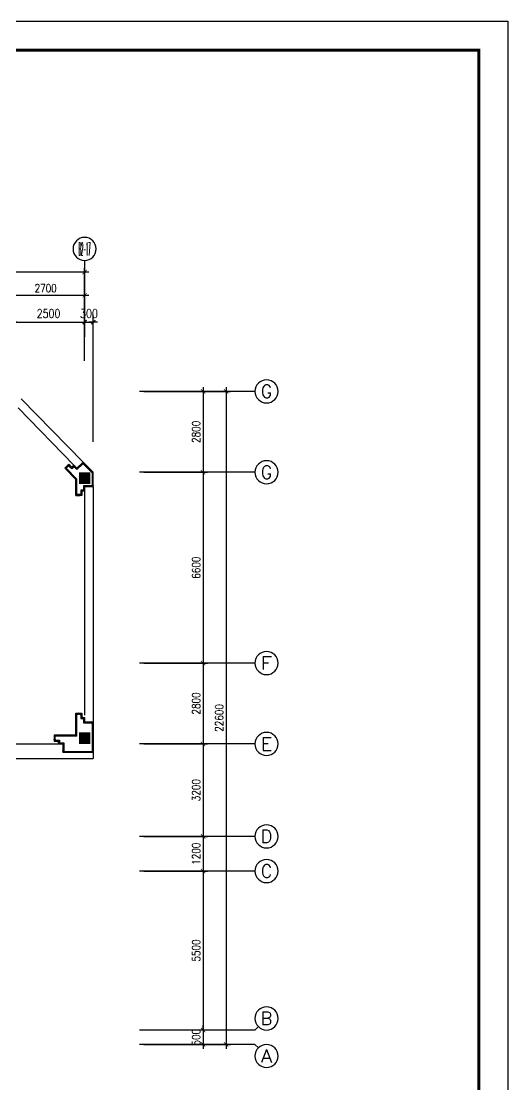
# Model space of a CAD drawing. Extents: x 0 to 121123, y -139549 to 0.
# Drawn here: x 104270 to 121123, y -47558 to -10755 of the extents above; entities that cross this region are included whole.
import ezdxf
from ezdxf.enums import TextEntityAlignment as Align

# ---------------------------------------------------------------- set-up
doc = ezdxf.new("R2010")
doc.units = 0
doc.header["$LTSCALE"] = 1000
doc.header["$MEASUREMENT"] = 0
doc.layers.get('0').update_dxf_attribs({"linetype": 'CONTINUOUS'})
doc.layers.get('DEFPOINTS').update_dxf_attribs({"linetype": 'CONTINUOUS'})
for name, color, linetype in [('AXIS', 7, 'CONTINUOUS'), ('AXIS_TEXT', 7, 'CONTINUOUS'), ('COLUMN', 7, 'CONTINUOUS'), ('PUB_TITLE', 7, 'CONTINUOUS'), ('STAIR', 7, 'CONTINUOUS'), ('WALL', 7, 'CONTINUOUS'), ('WINDOW', 7, 'CONTINUOUS'), ('柱', 7, 'CONTINUOUS')]:
    doc.layers.add(name, color=color, linetype=linetype)
doc.styles.add('COMPLEX', font='COMPLEX.shx', dxfattribs={"width": 0.8})
doc.styles.add('DIM_FONT', font='romanc.shx', dxfattribs={"width": 0.8})
doc.dimstyles.new('NORMAL', dxfattribs={"dimtxt": 300, "dimasz": 1, "dimexe": 250, "dimexo": 300, "dimgap": 150, "dimtad": 1, "dimdec": 0, "dimdsep": 46, "dimtxsty": 'DIM_FONT', "dimblk": '_DIMX', "dimblk1": 'ARCHTICK', "dimblk2": 'ARCHTICK', "dimcen": 0.09, "dimdle": 200, "dimclrt": 7, "dimadec": 0, "dimazin": 0, "dimtfac": 1, "dimtdec": 0, "dimtix": 1, "dimtmove": 2, "dimatfit": 3, "dimldrblk": '_DIMX', "dimfxl": 0, "dimtolj": 1, "dimtzin": 0, "dimarcsym": 0})
doc.dimstyles.new('S100', dxfattribs={"dimtxt": 280, "dimasz": 150, "dimexe": 150, "dimexo": 150, "dimgap": 100, "dimtad": 1, "dimdec": 0, "dimzin": 0, "dimdsep": 46, "dimtxsty": 'DIM_FONT', "dimblk": '_DIMX', "dimblk1": 'ARCHTICK', "dimblk2": 'ARCHTICK', "dimsah": 1, "dimcen": 0.09, "dimdle": 150, "dimclrt": 7, "dimadec": 0, "dimazin": 0, "dimtfac": 1, "dimtdec": 0, "dimtix": 1, "dimtmove": 2, "dimatfit": 3, "dimldrblk": 'ARCHTICK', "dimfxl": 0, "dimtolj": 1, "dimtzin": 0, "dimarcsym": 0})

# ---------------------------------------------------------------- blocks, each defined once
blk = doc.blocks.new('_FZH')
blk.add_solid([(-0.5, -0.5), (0.5, -0.5), (-0.5, 0.5), (0.5, 0.5)])
blk = doc.blocks.new('_ARCHTICK')
at = {"color": 0, "linetype": 'ByBlock', "const_width": 0.15}
blk.add_lwpolyline([(-0.5, -0.5), (0.5, 0.5)], dxfattribs=at)
blk = doc.blocks.new('*D41')
at = {"color": 0, "linetype": 'ByBlock'}
for p, q in [((106447, -26073), (68347, -26073)), ((68497, -28161), (68497, -25923)), ((106297, -28161), (106297, -25923))]:
    blk.add_line(p, q, dxfattribs=at)
at = {"layer": 'DEFPOINTS', "color": 0, "linetype": 'ByBlock'}
for p in [(68497, -26073), (68497, -28311), (106297, -28311)]:
    blk.add_point(p, dxfattribs=at)
at = {"color": 0, "linetype": 'ByBlock', "xscale": 150, "yscale": 150, "zscale": 150, "rotation": 180}
blk.add_blockref('_ARCHTICK', (68497, -26073), dxfattribs=at)
at = {"color": 0, "linetype": 'ByBlock', "xscale": 150, "yscale": 150, "zscale": 150}
blk.add_blockref('_ARCHTICK', (106297, -26073), dxfattribs=at)
at = {"color": 7, "linetype": 'ByBlock', "insert": (87397, -25833), "char_height": 280, "attachment_point": 5, "style": 'DIM_FONT'}
blk.add_mtext('\\A1;37800', dxfattribs=at)
blk = doc.blocks.new('_DIMX')
blk.add_line((-150, 0), (150, 0))
at = {"const_width": 50}
blk.add_lwpolyline([(-70, -70), (70, 70)], dxfattribs=at)
blk = doc.blocks.new('_AXISO')
blk.add_circle((0, 0), 0.5)
at = {"layer": 'AXIS_TEXT', "style": 'COMPLEX', "width": 1.041667}
blk.add_attdef('A', text='', height=0.56, dxfattribs=at).set_placement((-0.25, -0.28), (0.25, -0.28), align=Align.FIT)
blk = doc.blocks.new('*D63')
at = {"color": 0, "linetype": 'ByBlock'}
for p, q in [((103597, -28161), (103597, -26723)), ((106297, -28161), (106297, -26723)), ((103447, -26873), (106447, -26873))]:
    blk.add_line(p, q, dxfattribs=at)
at = {"layer": 'DEFPOINTS', "color": 0, "linetype": 'ByBlock'}
for p in [(106297, -26873), (103597, -28311), (106297, -28311)]:
    blk.add_point(p, dxfattribs=at)
at = {"color": 0, "linetype": 'ByBlock', "xscale": 150, "yscale": 150, "zscale": 150, "rotation": 180}
blk.add_blockref('_ARCHTICK', (103597, -26873), dxfattribs=at)
at = {"color": 0, "linetype": 'ByBlock', "xscale": 150, "yscale": 150, "zscale": 150}
blk.add_blockref('_ARCHTICK', (106297, -26873), dxfattribs=at)
at = {"color": 7, "linetype": 'ByBlock', "insert": (104947, -26633), "char_height": 280, "attachment_point": 5, "style": 'DIM_FONT'}
blk.add_mtext('\\A1;2700', dxfattribs=at)
blk = doc.blocks.new('*D68')
at = {"color": 0, "linetype": 'ByBlock'}
for p, q in [((115772, -30052), (115772, -52952)), ((112922, -30202), (115922, -30202)), ((112922, -52802), (115922, -52802))]:
    blk.add_line(p, q, dxfattribs=at)
at = {"layer": 'DEFPOINTS', "color": 0, "linetype": 'ByBlock'}
for p in [(112772, -30202), (112772, -52802), (115772, -52802)]:
    blk.add_point(p, dxfattribs=at)
at = {"color": 0, "linetype": 'ByBlock', "xscale": 150, "yscale": 150, "zscale": 150}
for p, rotation in [((115772, -30202), 90), ((115772, -52802), 270)]:
    blk.add_blockref('_ARCHTICK', p, dxfattribs=dict(at, rotation=rotation))
at = {"color": 7, "linetype": 'ByBlock', "insert": (115532, -41502), "char_height": 280, "attachment_point": 5, "rotation": 90, "style": 'DIM_FONT'}
blk.add_mtext('\\A1;22600', dxfattribs=at)
blk = doc.blocks.new('*D69')
at = {"color": 0, "linetype": 'ByBlock'}
for p, q in [((114972, -46652), (114972, -52452)), ((112922, -46802), (115122, -46802)), ((112922, -52302), (115122, -52302))]:
    blk.add_line(p, q, dxfattribs=at)
at = {"layer": 'DEFPOINTS', "color": 0, "linetype": 'ByBlock'}
for p in [(112772, -46802), (112772, -52302), (114972, -52302)]:
    blk.add_point(p, dxfattribs=at)
at = {"color": 0, "linetype": 'ByBlock', "xscale": 150, "yscale": 150, "zscale": 150}
for p, rotation in [((114972, -46802), 90), ((114972, -52302), 270)]:
    blk.add_blockref('_ARCHTICK', p, dxfattribs=dict(at, rotation=rotation))
at = {"color": 7, "linetype": 'ByBlock', "insert": (114732, -49552), "char_height": 280, "attachment_point": 5, "rotation": 90, "style": 'DIM_FONT'}
blk.add_mtext('\\A1;5500', dxfattribs=at)
blk = doc.blocks.new('*D70')
at = {"color": 0, "linetype": 'ByBlock'}
for p, q in [((114972, -52302), (114972, -52152)), ((112922, -52302), (115122, -52302)), ((114972, -52302), (114972, -52802)), ((112922, -52802), (115122, -52802)), ((114972, -52802), (114972, -52952))]:
    blk.add_line(p, q, dxfattribs=at)
at = {"layer": 'DEFPOINTS', "color": 0, "linetype": 'ByBlock'}
for p in [(112772, -52302), (112772, -52802), (114972, -52802)]:
    blk.add_point(p, dxfattribs=at)
at = {"color": 0, "linetype": 'ByBlock', "xscale": 150, "yscale": 150, "zscale": 150}
for p, rotation in [((114972, -52302), 270), ((114972, -52802), 90)]:
    blk.add_blockref('_ARCHTICK', p, dxfattribs=dict(at, rotation=rotation))
at = {"color": 7, "linetype": 'ByBlock', "insert": (114732, -52552), "char_height": 280, "attachment_point": 5, "rotation": 90, "style": 'DIM_FONT'}
blk.add_mtext('\\A1;500', dxfattribs=at)
blk = doc.blocks.new('*D71')
at = {"color": 0, "linetype": 'ByBlock'}
for p, q in [((112922, -33002), (115122, -33002)), ((114972, -32852), (114972, -39752)), ((112922, -39602), (115122, -39602))]:
    blk.add_line(p, q, dxfattribs=at)
at = {"layer": 'DEFPOINTS', "color": 0, "linetype": 'ByBlock'}
for p in [(112772, -33002), (112772, -39602), (114972, -39602)]:
    blk.add_point(p, dxfattribs=at)
at = {"color": 0, "linetype": 'ByBlock', "xscale": 150, "yscale": 150, "zscale": 150}
for p, rotation in [((114972, -33002), 90), ((114972, -39602), 270)]:
    blk.add_blockref('_ARCHTICK', p, dxfattribs=dict(at, rotation=rotation))
at = {"color": 7, "linetype": 'ByBlock', "insert": (114732, -36302), "char_height": 280, "attachment_point": 5, "rotation": 90, "style": 'DIM_FONT'}
blk.add_mtext('\\A1;6600', dxfattribs=at)
blk = doc.blocks.new('*D72')
at = {"color": 0, "linetype": 'ByBlock'}
for p, q in [((112922, -45602), (115122, -45602)), ((114972, -45452), (114972, -46952)), ((112922, -46802), (115122, -46802))]:
    blk.add_line(p, q, dxfattribs=at)
at = {"layer": 'DEFPOINTS', "color": 0, "linetype": 'ByBlock'}
for p in [(112772, -45602), (112772, -46802), (114972, -46802)]:
    blk.add_point(p, dxfattribs=at)
at = {"color": 0, "linetype": 'ByBlock', "xscale": 150, "yscale": 150, "zscale": 150}
for p, rotation in [((114972, -45602), 90), ((114972, -46802), 270)]:
    blk.add_blockref('_ARCHTICK', p, dxfattribs=dict(at, rotation=rotation))
at = {"color": 7, "linetype": 'ByBlock', "insert": (114732, -46202), "char_height": 280, "attachment_point": 5, "rotation": 90, "style": 'DIM_FONT'}
blk.add_mtext('\\A1;1200', dxfattribs=at)
blk = doc.blocks.new('*D73')
at = {"color": 0, "linetype": 'ByBlock'}
for p, q in [((114972, -42252), (114972, -45752)), ((112922, -42402), (115122, -42402)), ((112922, -45602), (115122, -45602))]:
    blk.add_line(p, q, dxfattribs=at)
at = {"layer": 'DEFPOINTS', "color": 0, "linetype": 'ByBlock'}
for p in [(112772, -42402), (112772, -45602), (114972, -45602)]:
    blk.add_point(p, dxfattribs=at)
at = {"color": 0, "linetype": 'ByBlock', "xscale": 150, "yscale": 150, "zscale": 150}
for p, rotation in [((114972, -42402), 90), ((114972, -45602), 270)]:
    blk.add_blockref('_ARCHTICK', p, dxfattribs=dict(at, rotation=rotation))
at = {"color": 7, "linetype": 'ByBlock', "insert": (114732, -44002), "char_height": 280, "attachment_point": 5, "rotation": 90, "style": 'DIM_FONT'}
blk.add_mtext('\\A1;3200', dxfattribs=at)
blk = doc.blocks.new('*D74')
at = {"color": 0, "linetype": 'ByBlock'}
for p, q in [((112922, -39602), (115122, -39602)), ((114972, -39452), (114972, -42552)), ((112922, -42402), (115122, -42402))]:
    blk.add_line(p, q, dxfattribs=at)
at = {"layer": 'DEFPOINTS', "color": 0, "linetype": 'ByBlock'}
for p in [(112772, -39602), (112772, -42402), (114972, -42402)]:
    blk.add_point(p, dxfattribs=at)
at = {"color": 0, "linetype": 'ByBlock', "xscale": 150, "yscale": 150, "zscale": 150}
for p, rotation in [((114972, -39602), 90), ((114972, -42402), 270)]:
    blk.add_blockref('_ARCHTICK', p, dxfattribs=dict(at, rotation=rotation))
at = {"color": 7, "linetype": 'ByBlock', "insert": (114732, -41002), "char_height": 280, "attachment_point": 5, "rotation": 90, "style": 'DIM_FONT'}
blk.add_mtext('\\A1;2800', dxfattribs=at)
blk = doc.blocks.new('_AXISO2')
blk.add_line((0.354, 0.146), (0.5, 0))
blk.add_circle((0, 0.5), 0.5)
at = {"layer": 'AXIS_TEXT', "style": 'COMPLEX', "width": 1.041667}
blk.add_attdef('A', text='', height=0.56, dxfattribs=at).set_placement((-0.25, 0.22), (0.25, 0.22), align=Align.FIT)
blk = doc.blocks.new('_AXISO1')
blk.add_line((0.354, -0.146), (0.5, 0))
blk.add_circle((0, -0.5), 0.5)
at = {"layer": 'AXIS_TEXT', "style": 'COMPLEX', "width": 1.041667}
blk.add_attdef('A', text='', height=0.56, dxfattribs=at).set_placement((-0.25, -0.78), (0.25, -0.78), align=Align.FIT)
blk = doc.blocks.new('*D75')
at = {"color": 0, "linetype": 'ByBlock'}
for p, q in [((114972, -30052), (114972, -33152)), ((114472, -30202), (115122, -30202)), ((114472, -33002), (115122, -33002))]:
    blk.add_line(p, q, dxfattribs=at)
at = {"layer": 'DEFPOINTS', "color": 0, "linetype": 'ByBlock'}
for p in [(114322, -30202), (114322, -33002), (114972, -33002)]:
    blk.add_point(p, dxfattribs=at)
at = {"color": 0, "linetype": 'ByBlock', "xscale": 150, "yscale": 150, "zscale": 150}
for p, rotation in [((114972, -30202), 90), ((114972, -33002), 270)]:
    blk.add_blockref('_ARCHTICK', p, dxfattribs=dict(at, rotation=rotation))
at = {"color": 7, "linetype": 'ByBlock', "insert": (114732, -31602), "char_height": 280, "attachment_point": 5, "rotation": 90, "style": 'DIM_FONT'}
blk.add_mtext('\\A1;2800', dxfattribs=at)
blk = doc.blocks.new('*D187')
at = {"color": 0, "linetype": 'ByBlock'}
for p, q in [((106297, -26215), (106297, -24628)), ((103798, -24878), (106296, -24878))]:
    blk.add_line(p, q, dxfattribs=at)
at = {"layer": 'DEFPOINTS', "color": 0, "linetype": 'ByBlock'}
for p in [(106297, -24878), (103797, -26715), (106297, -26515)]:
    blk.add_point(p, dxfattribs=at)
at = {"color": 0, "linetype": 'ByBlock', "rotation": 180}
blk.add_blockref('_DIMX', (103797, -24878), dxfattribs=at)
at = {"color": 0, "linetype": 'ByBlock'}
blk.add_blockref('_DIMX', (106297, -24878), dxfattribs=at)
at = {"color": 7, "linetype": 'ByBlock', "insert": (105047, -24578), "char_height": 300, "attachment_point": 5, "style": 'DIM_FONT'}
blk.add_mtext('\\A1;2500', dxfattribs=at)
blk = doc.blocks.new('*D188')
at = {"color": 0, "linetype": 'ByBlock'}
for p, q in [((106597, -29014), (106597, -24628)), ((106296, -24878), (106295, -24878)), ((106297, -24878), (106597, -24878)), ((106598, -24878), (106599, -24878))]:
    blk.add_line(p, q, dxfattribs=at)
at = {"layer": 'DEFPOINTS', "color": 0, "linetype": 'ByBlock'}
for p in [(106597, -24878), (106297, -26515), (106597, -29314)]:
    blk.add_point(p, dxfattribs=at)
at = {"color": 0, "linetype": 'ByBlock'}
blk.add_blockref('_DIMX', (106297, -24878), dxfattribs=at)
at = {"color": 0, "linetype": 'ByBlock', "rotation": 180}
blk.add_blockref('_DIMX', (106597, -24878), dxfattribs=at)
at = {"color": 7, "linetype": 'ByBlock', "insert": (106447, -24578), "char_height": 300, "attachment_point": 5, "style": 'DIM_FONT'}
blk.add_mtext('\\A1;300', dxfattribs=at)

msp = doc.modelspace()

# ---------------------------------------------------------------- hatches: boundary and pattern name
at = {"layer": '柱'}
h = msp.add_hatch(color=256, dxfattribs=at)
h.paths.add_polyline_path([(84665.9, -31964), (84965.9, -31964), (84965.9, -32964), (83665.9, -32964), (83665.9, -32664), (84665.9, -32664)])
h.paths.add_polyline_path([(69165.9, -26364), (68665.9, -26364), (68665.9, -29364), (68965.9, -29364), (68965.9, -26664), (69165.9, -26664)])
h.paths.add_polyline_path([(68665.9, -33964), (68965.9, -33964), (68965.9, -35464), (69165.9, -35464), (69165.9, -35764), (68665.9, -35764)])
h.paths.add_polyline_path([(75265.9, -38964), (75765.9, -38964), (75765.9, -40954), (75465.9, -40954), (75465.9, -39264), (75265.9, -39264)])
h.paths.add_polyline_path([(71265.9, -43664), (71565.9, -43664), (71565.9, -45364), (71915.9, -45364), (71915.9, -45664), (71265.9, -45664)])
h.paths.add_polyline_path([(71765.9, -40164.1), (71265.9, -40164.1), (71265.9, -41764.1), (71565.9, -41764.1), (71565.9, -40464.1), (71765.9, -40464.1)])
h.paths.add_polyline_path([(74465.9, -45364), (74465.9, -45664), (75865.9, -45664), (75865.9, -45364), (75265.9, -45364), (75265.9, -44664), (74965.9, -44664), (74965.9, -45364)])
h.paths.add_polyline_path([(80365.9, -44564), (80665.9, -44564), (80665.9, -46164), (80365.9, -46164)])
h.paths.add_polyline_path([(72365.9, -33214), (73065.9, -33214), (73065.9, -32514), (72365.9, -32514)])
h.paths.add_polyline_path([(72365.9, -36014), (73065.9, -36014), (73065.9, -35314), (72365.9, -35314)])
h.paths.add_polyline_path([(72065.9, -26364), (72865.9, -26364), (72865.9, -27664), (72865.9, -27864), (72565.9, -27864), (72565.9, -26664), (72065.9, -26664)])
h.paths.add_polyline_path([(80665.9, -38964.1), (80665.9, -39264.1), (78665.9, -39264.1), (78665.9, -38964.1)])
h.paths.add_polyline_path([(78165.9, -36014), (78865.9, -36014), (78865.9, -35314), (78165.9, -35314)])
h.paths.add_polyline_path([(78165.9, -33214), (78865.9, -33214), (78865.9, -32514), (78165.9, -32514)])
h.paths.add_polyline_path([(83765.9, -37364), (83765.9, -37064), (82965.9, -37064), (82965.9, -39664), (83865.9, -39664), (83865.9, -39364), (83265.9, -39364), (83265.9, -37364)])
h.paths.add_polyline_path([(83265.9, -37364), (83265.9, -39364)], flags=16)
h.paths.add_polyline_path([(78465.9, -28964), (78765.9, -28964), (78765.9, -26364), (78465.9, -26364)])
h.paths.add_polyline_path([(100365.9, -26364), (99565.9, -26364), (99565.9, -27664), (99565.9, -27864), (99865.9, -27864), (99865.9, -26664), (100365.9, -26664)])
h.paths.add_polyline_path([(100065.9, -33214), (99365.9, -33214), (99365.9, -32514), (100065.9, -32514)])
h.paths.add_polyline_path([(100065.9, -36014), (99365.9, -36014), (99365.9, -35314), (100065.9, -35314)])
h.paths.add_polyline_path([(97165.9, -38964), (96665.9, -38964), (96665.9, -40954), (96965.9, -40954), (96965.9, -39264), (97165.9, -39264)])
h.paths.add_polyline_path([(92065.9, -44564), (91765.9, -44564), (91765.9, -46164), (92065.9, -46164)])
h.paths.add_polyline_path([(87765.9, -44164), (87465.9, -44164), (87465.9, -46164), (87765.9, -46164)])
h.paths.add_polyline_path([(84665.9, -44164), (84965.9, -44164), (84965.9, -46164), (84665.9, -46164)])
h.paths.add_polyline_path([(97965.9, -45364), (97965.9, -45664), (96565.9, -45664), (96565.9, -45364), (97165.9, -45364), (97165.9, -44664), (97465.9, -44664), (97465.9, -45364)])
h.paths.add_polyline_path([(91765.9, -38964.1), (91765.9, -39264.1), (93765.9, -39264.1), (93765.9, -38964.1)])
h.paths.add_polyline_path([(87765.9, -31964), (87465.9, -31964), (87465.9, -32964), (88765.9, -32964), (88765.9, -32664), (87765.9, -32664)])
h.paths.add_polyline_path([(84865.9, -37364), (84865.9, -37064), (85665.9, -37064), (85665.9, -39664), (84765.9, -39664), (84765.9, -39364), (85365.9, -39364), (85365.9, -37364)])
h.paths.add_polyline_path([(87565.9, -37364), (87565.9, -37064), (86765.9, -37064), (86765.9, -39664), (87665.9, -39664), (87665.9, -39364), (87065.9, -39364), (87065.9, -37364)])
h.paths.add_polyline_path([(89165.9, -37364), (89165.9, -39364)], flags=16)
h.paths.add_polyline_path([(88665.9, -37364), (88665.9, -37064), (89465.9, -37064), (89465.9, -39664), (88565.9, -39664), (88565.9, -39364), (89165.9, -39364), (89165.9, -37364)])
h.paths.add_polyline_path([(84665.9, -28364), (84965.9, -28364), (84965.9, -26364), (84665.9, -26364)])
h.paths.add_polyline_path([(87765.9, -28364), (87465.9, -28364), (87465.9, -26364), (87765.9, -26364)])
h.paths.add_polyline_path([(94265.9, -36014), (93565.9, -36014), (93565.9, -35314), (94265.9, -35314)])
h.paths.add_polyline_path([(94265.9, -33214), (93565.9, -33214), (93565.9, -32514), (94265.9, -32514)])
h.paths.add_polyline_path([(93965.9, -28964), (93665.9, -28964), (93665.9, -26364), (93965.9, -26364)])
h.paths.add_polyline_path([(101165.9, -43664), (100865.9, -43664), (100865.9, -45364), (100515.9, -45364), (100515.9, -45664), (101165.9, -45664)])
h.paths.add_polyline_path([(100665.9, -40164.1), (101165.9, -40164.1), (101165.9, -41764.1), (100865.9, -41764.1), (100865.9, -40464.1), (100665.9, -40464.1)])
h.paths.add_polyline_path([(103265.9, -26364), (103765.9, -26364), (103765.9, -29364), (103465.9, -29364), (103465.9, -26664), (103265.9, -26664)])
h.paths.add_polyline_path([(103765.9, -33964), (103465.9, -33964), (103465.9, -35464), (103265.9, -35464), (103265.9, -35764), (103765.9, -35764)])
edge = h.paths.add_edge_path()
edge.add_line((66200.1, -26364), (104796.6, -26364))
edge = h.paths.add_edge_path()
edge.add_line((103765.9, -48469), (103765.9, -22173))

# ---------------------------------------------------------------- linework, layer by layer
at = {"layer": 'AXIS'}
for p, q in [((106465.9, -19035.1), (106465.9, -21673)), ((112366.7, -23564), (108366.7, -23564)), ((112366.7, -26364), (108366.7, -26364)), ((112366.7, -32964.1), (108366.7, -32964.1)), ((112366.7, -35764.1), (108366.7, -35764.1)), ((112366.7, -38964.1), (108366.7, -38964.1)), ((112366.7, -40164.1), (108366.7, -40164.1)), ((112366.7, -45664.1), (108366.7, -45664.1)), ((112366.7, -46164.1), (108366.7, -46164.1))]:
    msp.add_line(p, q, dxfattribs=at)
at = {"layer": 'PUB_TITLE'}
msp.add_lwpolyline([(16022.7, -70154.7), (16022.7, -10754.7), (121122.7, -10754.7), (121122.7, -70154.7)], close=True, dxfattribs=at)
at = {"layer": 'PUB_TITLE', "const_width": 100}
msp.add_lwpolyline([(18522.7, -69154.7), (120122.7, -69154.7), (120122.7, -11754.7), (18522.7, -11754.7)], close=True, dxfattribs=at)
at = {"layer": 'STAIR'}
for p, q in [((106412.3, -26009.6), (104270.3, -23817.6)), ((106095.3, -26114.5), (104161.7, -24135.8)), ((106765.8, -26863.2), (106765.8, -36264.1)), ((106465.8, -27013.2), (106465.8, -34764.1)), ((103765.9, -35764.1), (105605.8, -35764.1)), ((106765.8, -36064.1), (106765.8, -36264.1)), ((101665.9, -36264.1), (106765.8, -36264.1))]:
    msp.add_line(p, q, dxfattribs=at)
at = {"layer": 'WALL'}
for p, q in [((105775.3, -26219.9), (105916.7, -26078.5)), ((105916.7, -26078.5), (106022.8, -26184.6)), ((105916.7, -26078.5), (105916.7, -26103.3)), ((106022.8, -26184.6), (106093.5, -26113.8)), ((106093.5, -26113.8), (106200.8, -26221.1)), ((106093.5, -26113.8), (106093.5, -26138.7)), ((106412.3, -26009.6), (106200.8, -26221.1)), ((106200.8, -26270.6), (106394.6, -26076.8)), ((106412.3, -26009.6), (106765.8, -26363.2)), ((106412.3, -26009.6), (106412.3, -26034.5)), ((106430, -26076.8), (106730.8, -26377.7)), ((106165.8, -26610.5), (105775.3, -26219.9)), ((105824.8, -26219.9), (105899, -26145.7)), ((106200.8, -26596), (105824.8, -26219.9)), ((105934.4, -26145.7), (106022.8, -26234.1)), ((106022.8, -26234.1), (106075.8, -26181)), ((106111.2, -26181), (106200.8, -26270.6)), ((106730.8, -26377.7), (106730.8, -26803.2)), ((106765.8, -26863.2), (106765.8, -26363.2)), ((106165.8, -27163.2), (106165.8, -26610.5)), ((106200.8, -27128.2), (106200.8, -26596)), ((106430.8, -26828.1), (106430.8, -26953.2)), ((106706.6, -26828.1), (106430.8, -26828.1)), ((106465.8, -26863.2), (106465.8, -27013.2)), ((106765.8, -26863.2), (106465.8, -26863.2)), ((106765.8, -26863.2), (106748.3, -26845.6)), ((106365.8, -27163.2), (106165.8, -27163.2)), ((106165.8, -27163.2), (106305.8, -27163.2)), ((106305.8, -27128.2), (106200.8, -27128.2)), ((106405.8, -26978.2), (106330.8, -26978.2)), ((106330.8, -26978.2), (106330.8, -27103.2)), ((106365.8, -27163.2), (106348.3, -27145.6)), ((106365.8, -27013.2), (106365.8, -27163.2)), ((106465.8, -27013.2), (106365.8, -27013.2)), ((106465.8, -27013.2), (106448.3, -26995.6)), ((106165.8, -35464.1), (106165.8, -34702)), ((106165.8, -34704.1), (106365.8, -34704.1)), ((106200.8, -35499.1), (106200.8, -34739.1)), ((106200.8, -34739.1), (106255.8, -34739.1)), ((106330.8, -34764.1), (106330.8, -34889.1)), ((106330.8, -34889.1), (106405.8, -34889.1)), ((106365.8, -34704.1), (106348.3, -34721.6)), ((106365.8, -34704.1), (106365.8, -34854.1)), ((106365.8, -34854.1), (106465.8, -34854.1)), ((106430.8, -34914.1), (106430.8, -35039.1)), ((106465.8, -34854.1), (106448.3, -34871.6)), ((106465.8, -34854.1), (106465.8, -35004.1)), ((106430.8, -35039.1), (106705.8, -35039.1)), ((106465.8, -35004.1), (106765.8, -35004.1)), ((106730.8, -35064.1), (106730.8, -36029.1)), ((106765.8, -35004.1), (106748.3, -35021.6)), ((106765.8, -36064.1), (106765.8, -35004.1)), ((106165.8, -35464.1), (105405.8, -35464.1)), ((105405.8, -35464.1), (105405.8, -35664.1)), ((105405.8, -35664.1), (105423.4, -35646.5)), ((105405.8, -35664.1), (105555.8, -35664.1)), ((106200.8, -35499.1), (105440.8, -35499.1)), ((105440.8, -35604.1), (105440.8, -35499.1)), ((105465.8, -35629.1), (105590.8, -35629.1)), ((105555.8, -35664.1), (105555.8, -35764.1)), ((105590.8, -35629.1), (105590.8, -35704.1)), ((105555.8, -35764.1), (105573.4, -35746.5)), ((105555.8, -35764.1), (105705.8, -35764.1)), ((105615.8, -35729.1), (105740.8, -35729.1)), ((105705.8, -35764.1), (105705.8, -36064.1)), ((105705.8, -36064.1), (105723.4, -36046.5)), ((106765.8, -36064.1), (105705.8, -36064.1)), ((105740.8, -35729.1), (105740.8, -36004.1)), ((105765.8, -36029.1), (106730.8, -36029.1))]:
    msp.add_line(p, q, dxfattribs=at)
for points in [[(105959.1, -26120.9, 0.4142136), (105874.3, -26120.9)], [(106454.7, -26052, 0.4142136), (106369.9, -26052)], [(106135.9, -26156.3, 0.4142136), (106051.1, -26156.3)], [(106765.8, -26803.2, -0.4142136), (106705.8, -26863.2)], [(106365.8, -27103.2, -0.4142136), (106305.8, -27163.2)], [(106465.8, -26953.2, -0.4142136), (106405.8, -27013.2)], [(106365.8, -34764.1, 0.2805051), (106255.8, -34704.1)], [(106465.8, -34914.1, 0.4142136), (106405.8, -34854.1)], [(106765.8, -35064.1, 0.4142136), (106705.8, -35004.1)], [(105465.8, -35664.1, -0.4142136), (105405.8, -35604.1)], [(105615.8, -35764.1, -0.4142136), (105555.8, -35704.1)], [(105765.8, -36064.1, -0.4142136), (105705.8, -36004.1)]]:
    msp.add_lwpolyline(points, format="xyb", dxfattribs=at)
for centre, radius, start, end in [((106412.3, -26094.5), 25, 45, 135), ((105916.7, -26163.3), 25, 45, 135), ((106093.5, -26198.7), 25, 45, 135), ((106705.8, -26803.2), 25, 271.71792, 0), ((106305.8, -27103.2), 25, 270, 360), ((106405.8, -26953.2), 25, 270, 0), ((106260.8, -34849.3), 110.4, 50.57581, 92.55429), ((106405.8, -34914.1), 25, 360, 90), ((106705.8, -35064.1), 25, 0, 90), ((105465.8, -35604.1), 25, 180, 270), ((105615.8, -35704.1), 25, 180, 270), ((105765.8, -36004.1), 25, 180, 270)]:
    msp.add_arc(centre, radius, start, end, dxfattribs=at)

# ---------------------------------------------------------------- block references
at = {"layer": 'AXIS'}
ref = msp.add_blockref('_AXISO', (106465.9, -18635.1), dxfattribs=dict(at, xscale=-800, yscale=800, zscale=800, rotation=180))
ref.add_attrib('A', 'B2-17', dxfattribs={"layer": 'AXIS_TEXT', "height": 448, "style": 'COMPLEX', "width": 0.193299}).set_placement((106265.9, -18859.1), (106665.9, -18859.1), align=Align.FIT)
ref = msp.add_blockref('_AXISO', (112766.7, -23563), dxfattribs=dict(at, xscale=-800, yscale=800, zscale=800))
ref.add_attrib('A', 'G', dxfattribs={"layer": 'AXIS_TEXT', "height": 448, "style": 'COMPLEX', "width": 1.041667}).set_placement((112566.7, -23787), (112966.7, -23787), align=Align.FIT)
ref = msp.add_blockref('_AXISO', (112766.7, -26363), dxfattribs=dict(at, xscale=-800, yscale=800, zscale=800))
ref.add_attrib('A', 'G', dxfattribs={"layer": 'AXIS_TEXT', "height": 448, "style": 'COMPLEX', "width": 1.041667}).set_placement((112566.7, -26587), (112966.7, -26587), align=Align.FIT)
ref = msp.add_blockref('_AXISO', (112766.7, -32964.1), dxfattribs=dict(at, xscale=-800, yscale=800, zscale=800))
ref.add_attrib('A', 'F', dxfattribs={"layer": 'AXIS_TEXT', "height": 448, "style": 'COMPLEX', "width": 1.171875}).set_placement((112566.7, -33188.1), (112966.7, -33188.1), align=Align.FIT)
ref = msp.add_blockref('_AXISO', (112766.7, -35764.1), dxfattribs=dict(at, xscale=-800, yscale=800, zscale=800))
ref.add_attrib('A', 'E', dxfattribs={"layer": 'AXIS_TEXT', "height": 448, "style": 'COMPLEX', "width": 1.171875}).set_placement((112566.7, -35988.1), (112966.7, -35988.1), align=Align.FIT)
ref = msp.add_blockref('_AXISO', (112766.7, -38964.1), dxfattribs=dict(at, xscale=-800, yscale=800, zscale=800))
ref.add_attrib('A', 'D', dxfattribs={"layer": 'AXIS_TEXT', "height": 448, "style": 'COMPLEX', "width": 1.102941}).set_placement((112566.7, -39188.1), (112966.7, -39188.1), align=Align.FIT)
ref = msp.add_blockref('_AXISO', (112766.7, -40164.1), dxfattribs=dict(at, xscale=-800, yscale=800, zscale=800))
ref.add_attrib('A', 'C', dxfattribs={"layer": 'AXIS_TEXT', "height": 448, "style": 'COMPLEX', "width": 1.25}).set_placement((112566.7, -40388.1), (112966.7, -40388.1), align=Align.FIT)
ref = msp.add_blockref('_AXISO2', (112766.7, -45664.1), dxfattribs=dict(at, xscale=-800, yscale=800, zscale=800))
ref.add_attrib('A', 'B', dxfattribs={"layer": 'AXIS_TEXT', "height": 448, "style": 'COMPLEX', "width": 1.102941}).set_placement((112566.7, -45488.1), (112966.7, -45488.1), align=Align.FIT)
ref = msp.add_blockref('_AXISO1', (112766.7, -46164.1), dxfattribs=dict(at, xscale=-800, yscale=800, zscale=800))
ref.add_attrib('A', 'A', dxfattribs={"layer": 'AXIS_TEXT', "height": 448, "style": 'COMPLEX', "width": 1.041667}).set_placement((112566.7, -46788.1), (112966.7, -46788.1), align=Align.FIT)
at = {"layer": 'COLUMN', "xscale": 400, "yscale": 400, "zscale": 400}
for p in [(106465.9, -26564), (106465.9, -35564.1)]:
    msp.add_blockref('_FZH', p, dxfattribs=at)

# ---------------------------------------------------------------- dimensions: what is measured, and where the dimension line sits
at = {"layer": 'AXIS'}
for p1, p2, distance, picture, middle, set_off in [((106465.9, -21673), (68665.9, -21673), -2237.9, '*D41', (87565.9, -19195.1), (168.7, 6638.1)), ((108366.7, -23564), (108366.7, -46164.1), 3000, '*D68', (111126.7, -34864), (-4405.5, 6638.1))]:
    dim = msp.add_aligned_dim(p1=p1, p2=p2, distance=distance, dimstyle='S100', dxfattribs=at)
    dim.commit()
    dim.dimension.update_dxf_attribs({"geometry": picture, "text_midpoint": middle, "insert": set_off})
dim = msp.add_linear_dim(base=(106465.9, -20235.1), p1=(103765.9, -21673), p2=(106465.9, -21673), dimstyle='S100', dxfattribs=at)
dim.commit()
dim.dimension.update_dxf_attribs({"geometry": '*D63', "text_midpoint": (105115.9, -19995.1), "insert": (168.7, 6638.1)})
for base, p1, p2, picture, middle in [((110566.7, -26364), (109916.7, -23564), (109916.7, -26364), '*D75', (110326.7, -24964)), ((110566.7, -32964.1), (108366.7, -26364), (108366.7, -32964.1), '*D71', (110326.7, -29664)), ((110566.7, -35764.1), (108366.7, -32964.1), (108366.7, -35764.1), '*D74', (110326.7, -34364.1)), ((110566.7, -38964.1), (108366.7, -35764.1), (108366.7, -38964.1), '*D73', (110326.7, -37364.1)), ((110566.7, -40164.1), (108366.7, -38964.1), (108366.7, -40164.1), '*D72', (110326.7, -39564.1)), ((110566.7, -45664.1), (108366.7, -40164.1), (108366.7, -45664.1), '*D69', (110326.7, -42914.1)), ((110566.7, -46164.1), (108366.7, -45664.1), (108366.7, -46164.1), '*D70', (110326.7, -45914.1))]:
    dim = msp.add_linear_dim(base=base, p1=p1, p2=p2, angle=270, dimstyle='S100', dxfattribs=at)
    dim.commit()
    dim.dimension.update_dxf_attribs({"geometry": picture, "text_midpoint": middle, "insert": (-4405.5, 6638.1)})
at = {"layer": 'WINDOW'}
for base, p1, p2, picture, middle in [((106465.9, -21168.9), (103965.9, -23005.3), (106465.9, -22805.3), '*D187', (105215.9, -20868.9)), ((106765.8, -21168.9), (106465.9, -22805.3), (106765.8, -25604.5), '*D188', (106615.9, -20868.9))]:
    dim = msp.add_linear_dim(base=base, p1=p1, p2=p2, dimstyle='NORMAL', override={"dimse1": 1}, dxfattribs=at)
    dim.commit()
    dim.dimension.update_dxf_attribs({"geometry": picture, "text_midpoint": middle, "insert": (168.7, 3709.2)})

doc.saveas('drawing.dxf')
